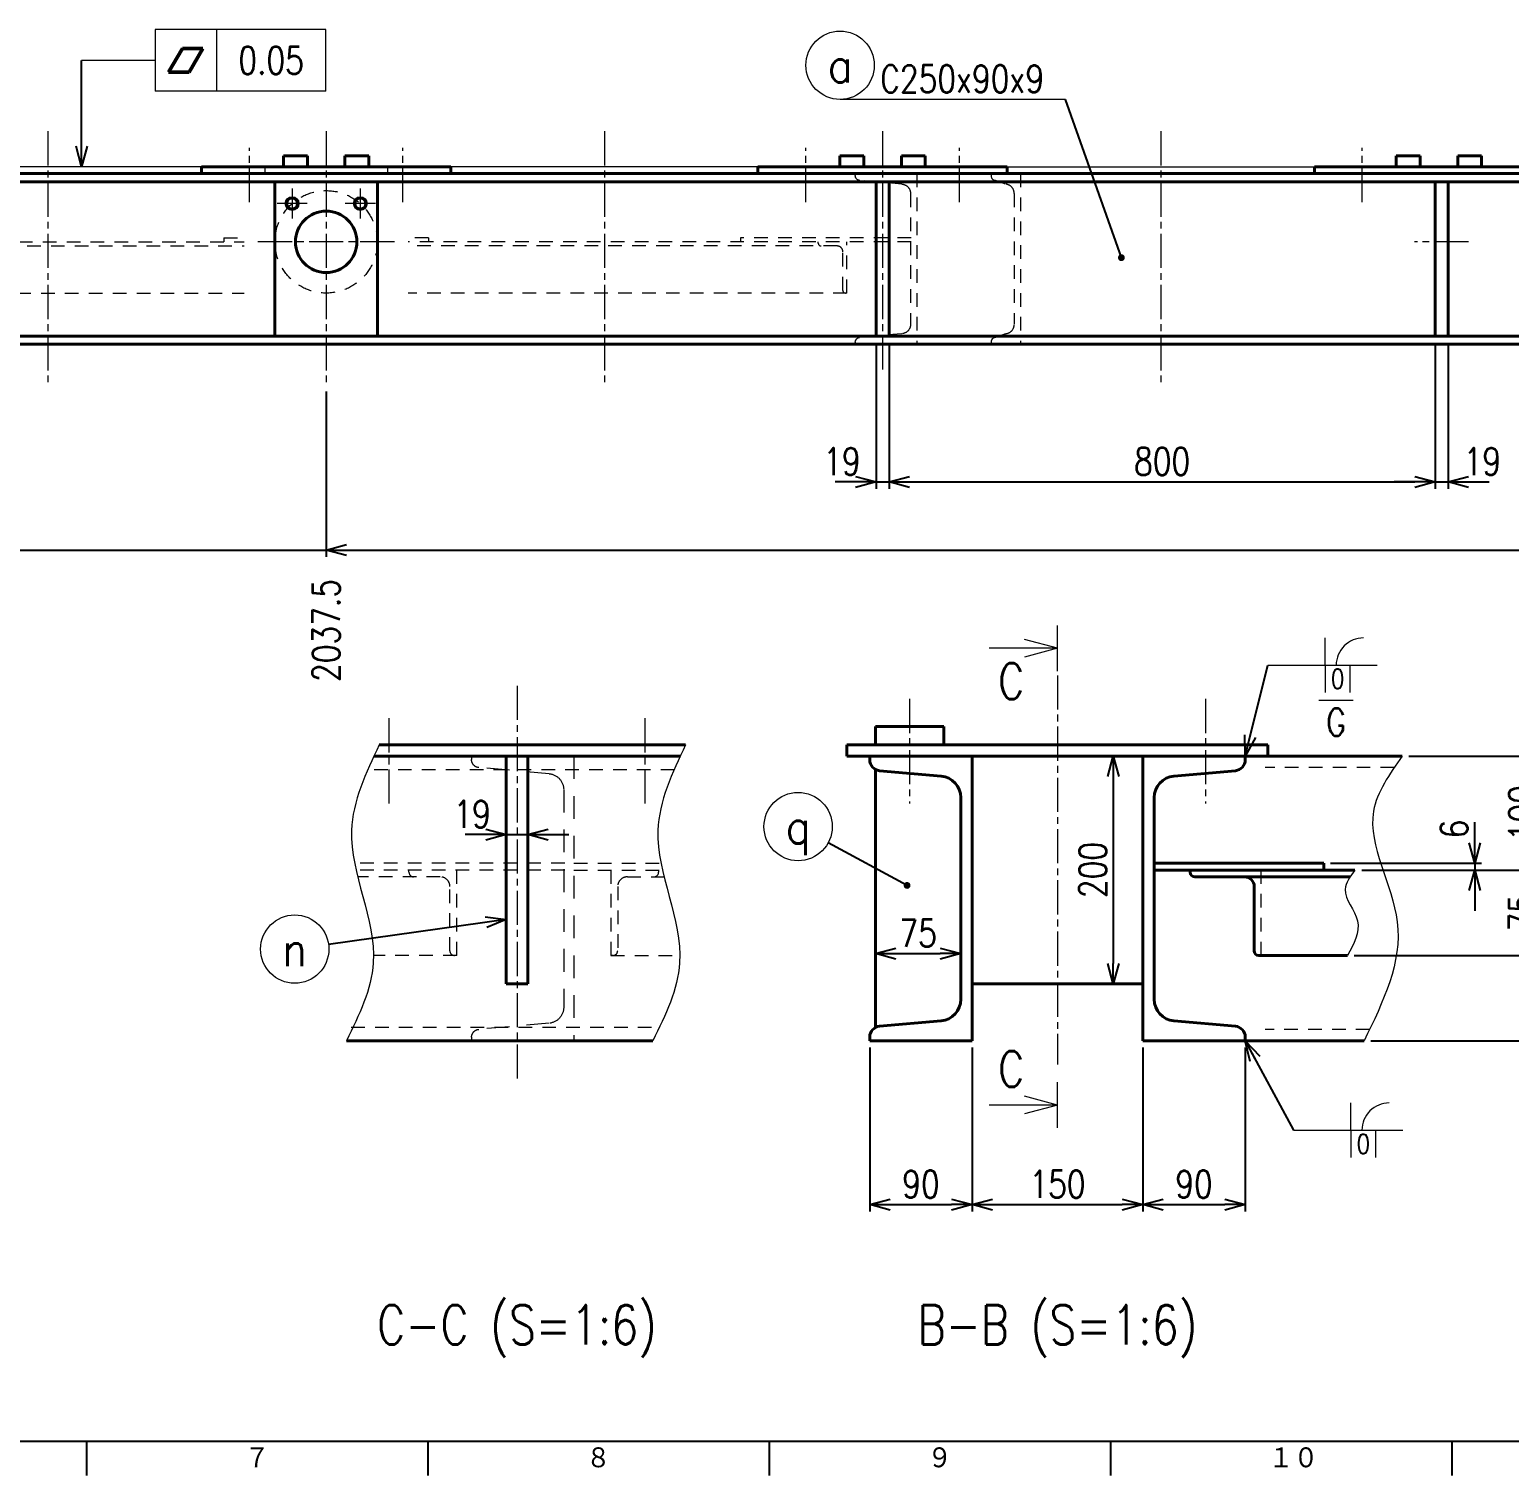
# Model space of a CAD drawing. Header units: millimetres. Extents: x 0 to 8410, y 0 to 5940.
# Drawn here: x 3016 to 5184, y 100 to 2217 of the extents above; entities that cross this region are included whole.
import ezdxf
from ezdxf.enums import TextEntityAlignment as Align

# ---------------------------------------------------------------- set-up
doc = ezdxf.new("R2010")
doc.units = ezdxf.units.MM
doc.header["$LTSCALE"] = 10
doc.linetypes.add('GEN7A', pattern=[7.5, 5, -0.75, 1, -0.75])
doc.linetypes.add('HIDDEN2', pattern=[3.5, 2, -1.5])
doc.layers.get('0').update_dxf_attribs({"lineweight": 20})
doc.layers.get('DEFPOINTS').update_dxf_attribs({"color": 253})
for name, color, linetype, lineweight in [('2', 5, 'Continuous', 40), ('3A', 6, 'HIDDEN2', 20), ('4', 3, 'Continuous', 13), ('5', 3, 'Continuous', 13), ('6', 7, 'Continuous', 50), ('7A', 4, 'GEN7A', 13), ('8', 1, 'Continuous', 13)]:
    doc.layers.add(name, color=color, linetype=linetype, lineweight=lineweight)
doc.layers.add('RAHM2', color=1, linetype='Continuous')
doc.styles.add('DIMENSION', font='romans.shx', dxfattribs={"width": 0.8, "bigfont": 'extfont2.shx'})
doc.styles.get("Standard").update_dxf_attribs({"font": 'romans.shx', "width": 0.8, "bigfont": 'extfont2.shx'})
doc.dimstyles.new('GEN-ISO$0', dxfattribs={"dimscale": 10, "dimtxt": 4, "dimasz": 3, "dimexe": 1, "dimexo": 1, "dimgap": 1, "dimtad": 3, "dimrnd": 0.01, "dimdsep": 46, "dimtxsty": 'Standard', "dimblk": 'OPEN30', "dimcen": 0, "dimclrt": 7, "dimazin": 2, "dimtp": 0.1, "dimtm": 0.1, "dimtfac": 0.6, "dimtmove": 2, "dimatfit": 3, "dimldrblk": 'OPEN30', "dimfxl": 1, "dimarcsym": 0})
doc.dimstyles.new('GEN-ISO$7', dxfattribs={"dimscale": 10, "dimtxt": 4, "dimasz": 3, "dimexe": 1, "dimexo": 1, "dimgap": 1, "dimtad": 3, "dimrnd": 0.01, "dimdsep": 46, "dimtxsty": 'Standard', "dimblk": 'OPEN30', "dimcen": 0, "dimclrt": 7, "dimazin": 2, "dimtp": 0.1, "dimtm": 0.1, "dimtfac": 0.6, "dimtmove": 2, "dimatfit": 3, "dimldrblk": 'OPEN30', "dimfxl": 1, "dimarcsym": 0})

# ---------------------------------------------------------------- blocks, each defined once
blk = doc.blocks.new('1A1ブヒン')
at = {"layer": 'RAHM2', "color": 5, "linetype": 'Continuous'}
for p, q in [((25, 15), (826, 15)), ((310, 10), (310, 15)), ((360, 10), (360, 15)), ((410, 10), (410, 15)), ((460, 10), (460, 15)), ((510, 10), (510, 15))]:
    blk.add_line(p, q, dxfattribs=at)
for s, height, p in [('７', 3.31, (333.1, 10.87)), ('８', 3.31, (383.1, 10.87)), ('９', 3.31, (433.1, 10.87)), ('１０', 3.311, (483.1, 10.87))]:
    blk.add_text(s, height=height, dxfattribs=at).set_placement(p)
at = {"layer": 'RAHM2', "color": 5, "linetype": 'Continuous', "width": 0.7}
for tag, p in [('HEADER3', (35, 566.01)), ('HEADER4', (54.75, 566)), ('HEADER15', (74.49, 566)), ('HEADER16', (94.43, 566))]:
    blk.add_attdef(tag, text='', height=6, dxfattribs=at).set_placement(p, align=Align.MIDDLE)
at = {"layer": 'RAHM2', "color": 7, "linetype": 'Continuous'}
blk.add_attdef('HEADER5', text='', height=2.5, dxfattribs=at).set_placement((63.69, 559.1), align=Align.BOTTOM_RIGHT)
for tag, height, width, p in [('HEADER25', 3.2, 0.63, (772.91, 86.65)), ('HEADER23', 3.33, 0.8, (797.4, 86.46)), ('HEADER24', 3.5, 0.8, (818.57, 86.49)), ('HEADER22', 3.2, 0.63, (772.91, 79.65)), ('HEADER20', 3.33, 0.8, (797.4, 79.46)), ('HEADER21', 3.5, 0.8, (818.57, 79.49)), ('HEADER19', 3.2, 0.63, (772.91, 72.65)), ('HEADER17', 3.33, 0.8, (797.4, 72.46)), ('HEADER18', 3.5, 0.8, (818.57, 72.49)), ('HEADER11', 3.2, 0.63, (772.91, 65.65)), ('HEADER10', 3.5, 0.8, (818.57, 65.49)), ('HEADER9', 3.33, 0.8, (797.4, 65.46)), ('HEADER7', 3.31, 0.8, (590.63, 48.21)), ('HEADER1', 5, 0.9, (775.12, 45.15)), ('GEN-TITLE-SCA', 4, 0.85, (677.79, 40.85)), ('HEADER2', 6, 0.9, (774.89, 36.68)), ('HEADER14', 3.31, 0.8, (590.63, 36.29))]:
    blk.add_attdef(tag, text='', height=height, dxfattribs=dict(at, width=width)).set_placement(p, align=Align.MIDDLE)
for tag, p in [('HEADER27', (648.45, 41.09)), ('HEADER26', (663.07, 41.09))]:
    blk.add_attdef(tag, text='', height=4, dxfattribs=at).set_placement(p, align=Align.MIDDLE)
at = {"layer": 'RAHM2', "color": 7, "linetype": 'Continuous', "width": 0.7}
blk.add_attdef('GEN-TITLE-DAT', text='', height=3.5, dxfattribs=at).set_placement((700.02, 39.1), align=Align.CENTER)
at = {"layer": 'RAHM2', "color": 5, "linetype": 'Continuous'}
blk.add_attdef('HEADER6', text='', height=5.8, dxfattribs=at).set_placement((623.09, 17.9), align=Align.BOTTOM_RIGHT)
at = {"layer": 'RAHM2', "color": 5, "linetype": 'Continuous', "style": 'DIMENSION', "width": 1.2}
for tag, p in [('HEADER13', (629.56, 16.75)), ('HEADER12', (663.26, 16.72)), ('GEN-TITLE-DWG', (732.79, 16.74))]:
    blk.add_attdef(tag, text='', height=7.02, dxfattribs=at).set_placement(p, align=Align.BOTTOM_LEFT)
at = {"layer": 'RAHM2', "color": 5, "linetype": 'Continuous', "style": 'DIMENSION'}
blk.add_attdef('HEADER8', text='', height=7.02, dxfattribs=at).set_placement((824.55, 16.71), align=Align.BOTTOM_RIGHT)
blk = doc.blocks.new('GENBALLOON1')
blk.add_circle((0, 0), 5)
at = {"flags": 1}
blk.add_attdef('GEN_PARENT', text='', height=2.5, dxfattribs=at).set_placement((0, 0), align=Align.MIDDLE)
blk.add_attdef('REF_NO', text='', height=3.5).set_placement((0, 0), align=Align.MIDDLE)
at = {"color": 7, "flags": 1}
for tag, p in [('5GENINF', (6.43, 0.96)), ('6GENINF', (6.43, 0.63)), ('7GENINF', (6.43, 0.3)), ('8GENINF', (6.43, -0.04)), ('9GENINF', (6.43, -0.37)), ('3GENINF', (6.43, -2.34)), ('10GENINF', (6.43, -0.7)), ('11GENINF', (6.43, -1)), ('12GENINF', (6.43, -1.34)), ('13GENINF', (6.43, -1.67)), ('14GENINF', (6.43, -2)), ('4GENINF', (6.43, -2.67)), ('15GENINF', (6.43, -3)), ('16GENINF', (6.43, -3.34)), ('17GENINF', (6.43, -3.7)), ('18GENINF', (6.43, -4.04)), ('19GENINF', (6.43, -4.37)), ('20GENINF', (6.43, -4.7)), ('21GENINF', (6.43, -5.04)), ('22GENINF', (6.43, -5.37))]:
    blk.add_attdef(tag, p, '', height=0.2, dxfattribs=at)
blk = doc.blocks.new('_Open30')
at = {"color": 0, "linetype": 'ByBlock', "lineweight": -2}
for p, q in [((-1, 0.268), (0, 0)), ((0, 0), (-1, -0.268)), ((0, 0), (-1, 0))]:
    blk.add_line(p, q, dxfattribs=at)
blk = doc.blocks.new('_DotBlank')
at = {"color": 0, "linetype": 'ByBlock', "lineweight": -2}
blk.add_line((-0.5, 0), (-1, 0), dxfattribs=at)
blk.add_circle((0, 0), 0.5, dxfattribs=at)
blk = doc.blocks.new('*D178')
at = {"layer": '5', "color": 0, "lineweight": -2, "transparency": 16777216}
for p, q in [((3450.5, 1686.9), (3450.5, 1444.6)), ((5488, 1686.9), (5488, 1444.6)), ((3480.5, 1454.6), (5458, 1454.6))]:
    blk.add_line(p, q, dxfattribs=at)
at = {"layer": 'DEFPOINTS', "color": 0, "transparency": 16777216}
for p in [(3450.5, 1696.9), (5488, 1696.9), (5488, 1454.6)]:
    blk.add_point(p, dxfattribs=at)
at = {"layer": '5', "color": 0, "lineweight": -2, "transparency": 16777216, "xscale": 30, "yscale": 30, "zscale": 30, "rotation": 180}
blk.add_blockref('_Open30', (3450.5, 1454.6), dxfattribs=at)
at = {"layer": '5', "color": 0, "lineweight": -2, "transparency": 16777216, "xscale": 30, "yscale": 30, "zscale": 30}
blk.add_blockref('_DotBlank', (5488, 1454.6), dxfattribs=at)
blk = doc.blocks.new('*D179')
at = {"layer": '5', "color": 0, "lineweight": -2, "transparency": 16777216}
for p, q in [((1413, 1686.9), (1413, 1444.6)), ((5488, 1686.9), (5488, 1444.6)), ((1443, 1454.6), (5458, 1454.6))]:
    blk.add_line(p, q, dxfattribs=at)
at = {"layer": 'DEFPOINTS', "color": 0, "transparency": 16777216}
for p in [(1413, 1696.9), (5488, 1696.9), (5488, 1454.6)]:
    blk.add_point(p, dxfattribs=at)
at = {"layer": '5', "color": 0, "lineweight": -2, "transparency": 16777216, "xscale": 30, "yscale": 30, "zscale": 30, "rotation": 180}
blk.add_blockref('_Open30', (1413, 1454.6), dxfattribs=at)
at = {"layer": '5', "color": 0, "lineweight": -2, "transparency": 16777216, "xscale": 30, "yscale": 30, "zscale": 30}
blk.add_blockref('_DotBlank', (5488, 1454.6), dxfattribs=at)
blk = doc.blocks.new('*D185')
at = {"layer": '5', "color": 0, "lineweight": -2, "transparency": 16777216}
for p, q in [((4275, 1758), (4275, 1544.6)), ((5075, 1758), (5075, 1544.6)), ((4305, 1554.6), (5045, 1554.6))]:
    blk.add_line(p, q, dxfattribs=at)
at = {"layer": 'DEFPOINTS', "color": 0, "transparency": 16777216}
for p in [(4275, 1768), (5075, 1768), (5075, 1554.6)]:
    blk.add_point(p, dxfattribs=at)
at = {"layer": '5', "color": 0, "lineweight": -2, "transparency": 16777216, "xscale": 30, "yscale": 30, "zscale": 30, "rotation": 180}
blk.add_blockref('_Open30', (4275, 1554.6), dxfattribs=at)
at = {"layer": '5', "color": 0, "lineweight": -2, "transparency": 16777216, "xscale": 30, "yscale": 30, "zscale": 30}
blk.add_blockref('_Open30', (5075, 1554.6), dxfattribs=at)
at = {"layer": '5', "color": 7, "transparency": 16777216, "insert": (4675, 1584.6), "char_height": 40, "attachment_point": 5}
blk.add_mtext('800', dxfattribs=at)
blk = doc.blocks.new('*D186')
at = {"layer": '5', "color": 0, "lineweight": -2, "transparency": 16777216}
for p, q in [((5075, 1758), (5075, 1544.6)), ((5094, 1758), (5094, 1544.6)), ((5045, 1554.6), (5015, 1554.6)), ((5075, 1554.6), (5094, 1554.6)), ((5124, 1554.6), (5154, 1554.6))]:
    blk.add_line(p, q, dxfattribs=at)
at = {"layer": 'DEFPOINTS', "color": 0, "transparency": 16777216}
for p in [(5075, 1768), (5094, 1768), (5094, 1554.6)]:
    blk.add_point(p, dxfattribs=at)
at = {"layer": '5', "color": 0, "lineweight": -2, "transparency": 16777216, "xscale": 30, "yscale": 30, "zscale": 30}
blk.add_blockref('_Open30', (5075, 1554.6), dxfattribs=at)
at = {"layer": '5', "color": 0, "lineweight": -2, "transparency": 16777216, "xscale": 30, "yscale": 30, "zscale": 30, "rotation": 180}
blk.add_blockref('_Open30', (5094, 1554.6), dxfattribs=at)
at = {"layer": '5', "color": 7, "transparency": 16777216, "insert": (5144, 1584.6), "char_height": 40, "attachment_point": 5}
blk.add_mtext('19', dxfattribs=at)
blk = doc.blocks.new('*D187')
at = {"layer": '5', "color": 0, "lineweight": -2, "transparency": 16777216}
for p, q in [((4256, 1758), (4256, 1544.6)), ((4275, 1758), (4275, 1544.6)), ((4226, 1554.6), (4196, 1554.6)), ((4256, 1554.6), (4275, 1554.6)), ((4305, 1554.6), (4335, 1554.6))]:
    blk.add_line(p, q, dxfattribs=at)
at = {"layer": 'DEFPOINTS', "color": 0, "transparency": 16777216}
for p in [(4256, 1768), (4275, 1768), (4275, 1554.6)]:
    blk.add_point(p, dxfattribs=at)
at = {"layer": '5', "color": 0, "lineweight": -2, "transparency": 16777216, "xscale": 30, "yscale": 30, "zscale": 30}
blk.add_blockref('_Open30', (4256, 1554.6), dxfattribs=at)
at = {"layer": '5', "color": 0, "lineweight": -2, "transparency": 16777216, "xscale": 30, "yscale": 30, "zscale": 30, "rotation": 180}
blk.add_blockref('_Open30', (4275, 1554.6), dxfattribs=at)
at = {"layer": '5', "color": 7, "transparency": 16777216, "insert": (4206, 1584.6), "char_height": 40, "attachment_point": 5}
blk.add_mtext('19', dxfattribs=at)
blk = doc.blocks.new('*D63')
at = {"layer": '5', "color": 0, "lineweight": -2, "transparency": 16777216}
for p, q in [((4396.7, 726.3), (4396.7, 486.4)), ((4646.7, 726.3), (4646.7, 486.4)), ((4426.7, 496.4), (4616.7, 496.4))]:
    blk.add_line(p, q, dxfattribs=at)
at = {"layer": 'DEFPOINTS', "color": 0, "transparency": 16777216}
for p in [(4396.7, 736.3), (4646.7, 736.3), (4646.7, 496.4)]:
    blk.add_point(p, dxfattribs=at)
at = {"layer": '5', "color": 0, "lineweight": -2, "transparency": 16777216, "xscale": 30, "yscale": 30, "zscale": 30, "rotation": 180}
blk.add_blockref('_Open30', (4396.7, 496.4), dxfattribs=at)
at = {"layer": '5', "color": 0, "lineweight": -2, "transparency": 16777216, "xscale": 30, "yscale": 30, "zscale": 30}
blk.add_blockref('_Open30', (4646.7, 496.4), dxfattribs=at)
at = {"layer": '5', "color": 7, "transparency": 16777216, "insert": (4521.7, 526.4), "char_height": 40, "attachment_point": 5}
blk.add_mtext('150', dxfattribs=at)
blk = doc.blocks.new('*D64')
at = {"layer": '5', "color": 0, "lineweight": -2, "transparency": 16777216}
for p, q in [((4646.7, 726.3), (4646.7, 486.4)), ((4796.7, 726.3), (4796.7, 486.4)), ((4676.7, 496.4), (4766.7, 496.4))]:
    blk.add_line(p, q, dxfattribs=at)
at = {"layer": 'DEFPOINTS', "color": 0, "transparency": 16777216}
for p in [(4646.7, 736.3), (4796.7, 736.3), (4796.7, 496.4)]:
    blk.add_point(p, dxfattribs=at)
at = {"layer": '5', "color": 0, "lineweight": -2, "transparency": 16777216, "xscale": 30, "yscale": 30, "zscale": 30, "rotation": 180}
blk.add_blockref('_Open30', (4646.7, 496.4), dxfattribs=at)
at = {"layer": '5', "color": 0, "lineweight": -2, "transparency": 16777216, "xscale": 30, "yscale": 30, "zscale": 30}
blk.add_blockref('_Open30', (4796.7, 496.4), dxfattribs=at)
at = {"layer": '5', "color": 7, "transparency": 16777216, "insert": (4721.7, 526.4), "char_height": 40, "attachment_point": 5}
blk.add_mtext('90', dxfattribs=at)
blk = doc.blocks.new('*D65')
at = {"layer": '5', "color": 0, "lineweight": -2, "transparency": 16777216}
for p, q in [((4246.7, 726.3), (4246.7, 486.4)), ((4396.7, 726.3), (4396.7, 486.4)), ((4276.7, 496.4), (4366.7, 496.4))]:
    blk.add_line(p, q, dxfattribs=at)
at = {"layer": 'DEFPOINTS', "color": 0, "transparency": 16777216}
for p in [(4246.7, 736.3), (4396.7, 736.3), (4396.7, 496.4)]:
    blk.add_point(p, dxfattribs=at)
at = {"layer": '5', "color": 0, "lineweight": -2, "transparency": 16777216, "xscale": 30, "yscale": 30, "zscale": 30, "rotation": 180}
blk.add_blockref('_Open30', (4246.7, 496.4), dxfattribs=at)
at = {"layer": '5', "color": 0, "lineweight": -2, "transparency": 16777216, "xscale": 30, "yscale": 30, "zscale": 30}
blk.add_blockref('_Open30', (4396.7, 496.4), dxfattribs=at)
at = {"layer": '5', "color": 7, "transparency": 16777216, "insert": (4321.7, 526.4), "char_height": 40, "attachment_point": 5}
blk.add_mtext('90', dxfattribs=at)
blk = doc.blocks.new('*D66')
at = {"layer": '5', "color": 0, "lineweight": -2, "transparency": 16777216}
blk.add_line((4285.1, 863.9), (4350.1, 863.9), dxfattribs=at)
at = {"layer": 'DEFPOINTS', "color": 0, "transparency": 16777216}
for p in [(4380.1, 863.9), (4380.1, 797), (4255.1, 755.7)]:
    blk.add_point(p, dxfattribs=at)
at = {"layer": '5', "color": 0, "lineweight": -2, "transparency": 16777216, "xscale": 30, "yscale": 30, "zscale": 30, "rotation": 180}
blk.add_blockref('_Open30', (4255.1, 863.9), dxfattribs=at)
at = {"layer": '5', "color": 0, "lineweight": -2, "transparency": 16777216, "xscale": 30, "yscale": 30, "zscale": 30}
blk.add_blockref('_Open30', (4380.1, 863.9), dxfattribs=at)
at = {"layer": '5', "color": 7, "transparency": 16777216, "insert": (4317.6, 893.9), "char_height": 40, "attachment_point": 5}
blk.add_mtext('75', dxfattribs=at)
blk = doc.blocks.new('*D148')
at = {"layer": '5', "color": 0, "lineweight": -2, "transparency": 16777216}
for p, q in [((3684.3, 1038.2), (3654.3, 1038.2)), ((3714.3, 1038.2), (3745.9, 1038.2)), ((3775.9, 1038.2), (3805.9, 1038.2))]:
    blk.add_line(p, q, dxfattribs=at)
at = {"layer": 'DEFPOINTS', "color": 0, "transparency": 16777216}
for p in [(3714.3, 1117.9), (3745.9, 1115.1), (3745.9, 1038.2)]:
    blk.add_point(p, dxfattribs=at)
at = {"layer": '5', "color": 0, "lineweight": -2, "transparency": 16777216, "xscale": 30, "yscale": 30, "zscale": 30}
blk.add_blockref('_Open30', (3714.3, 1038.2), dxfattribs=at)
at = {"layer": '5', "color": 0, "lineweight": -2, "transparency": 16777216, "xscale": 30, "yscale": 30, "zscale": 30, "rotation": 180}
blk.add_blockref('_Open30', (3745.9, 1038.2), dxfattribs=at)
at = {"layer": '5', "color": 7, "transparency": 16777216, "insert": (3664.3, 1068.2), "char_height": 40, "attachment_point": 5}
blk.add_mtext('19', dxfattribs=at)
blk = doc.blocks.new('SEC')
at = {"layer": '8'}
for p, q in [((0, 0), (0, 10)), ((0, 0), (-1.29, 4.83)), ((0, 0), (1.29, 4.83)), ((-3.33, 0), (3.33, 0))]:
    blk.add_line(p, q, dxfattribs=at)
blk = doc.blocks.new('C250x90x9x13')
for p, q in [((0, 250), (90, 250)), ((0, 250), (0, 0)), ((90, 250), (90, 246.95758)), ((21.7798, 234.57477), (83.61011, 239.98425)), ((9, 220.62805), (9, 29.37189)), ((21.7798, 15.42517), (83.61005, 10.01575)), ((0, 0), (90, 0)), ((90, 3.04236), (90, 0))]:
    blk.add_line(p, q)
for centre, radius, start, end in [((23, 220.62805), 14, 95.000063, 180.00002), ((83, 246.95758), 7, 274.99994, 0), ((23, 29.37189), 14, 180.00002, 264.99997), ((83, 3.04236), 7, 0, 85.000065)]:
    blk.add_arc(centre, radius, start, end)
blk = doc.blocks.new('*D149')
at = {"layer": '5', "color": 0, "lineweight": -2, "transparency": 16777216}
for p, q in [((5036.6, 1153), (5242.9, 1153)), ((5232.9, 1123), (5232.9, 1016.3)), ((4967.3, 986.3), (5242.9, 986.3))]:
    blk.add_line(p, q, dxfattribs=at)
at = {"layer": 'DEFPOINTS', "color": 0, "transparency": 16777216}
for p in [(5026.6, 1153), (4957.3, 986.3), (5232.9, 986.3)]:
    blk.add_point(p, dxfattribs=at)
at = {"layer": '5', "color": 0, "lineweight": -2, "transparency": 16777216, "xscale": 30, "yscale": 30, "zscale": 30}
for p, rotation in [((5232.9, 1153), 90), ((5232.9, 986.3), 270)]:
    blk.add_blockref('_Open30', p, dxfattribs=dict(at, rotation=rotation))
at = {"layer": '5', "color": 7, "transparency": 16777216, "insert": (5202.9, 1069.6), "char_height": 40, "attachment_point": 5, "rotation": 90}
blk.add_mtext('100', dxfattribs=at)
blk = doc.blocks.new('*D150')
at = {"layer": '5', "color": 0, "lineweight": -2, "transparency": 16777216}
for p, q in [((4967.3, 986.3), (5242.9, 986.3)), ((5232.9, 956.3), (5232.9, 891.3)), ((4956.5, 861.3), (5242.9, 861.3))]:
    blk.add_line(p, q, dxfattribs=at)
at = {"layer": 'DEFPOINTS', "color": 0, "transparency": 16777216}
for p in [(4957.3, 986.3), (4946.5, 861.3), (5232.9, 861.3)]:
    blk.add_point(p, dxfattribs=at)
at = {"layer": '5', "color": 0, "lineweight": -2, "transparency": 16777216, "xscale": 30, "yscale": 30, "zscale": 30}
for p, rotation in [((5232.9, 986.3), 90), ((5232.9, 861.3), 270)]:
    blk.add_blockref('_Open30', p, dxfattribs=dict(at, rotation=rotation))
at = {"layer": '5', "color": 7, "transparency": 16777216, "insert": (5202.9, 923.8), "char_height": 40, "attachment_point": 5, "rotation": 90}
blk.add_mtext('75', dxfattribs=at)
blk = doc.blocks.new('*D151')
at = {"layer": '5', "color": 0, "lineweight": -2, "transparency": 16777216}
for p, q in [((5132.9, 1026.3), (5132.9, 1056.3)), ((4921.7, 996.3), (5142.9, 996.3)), ((4967.3, 986.3), (5142.9, 986.3)), ((5132.9, 996.3), (5132.9, 986.3)), ((5132.9, 956.3), (5132.9, 926.3))]:
    blk.add_line(p, q, dxfattribs=at)
at = {"layer": 'DEFPOINTS', "color": 0, "transparency": 16777216}
for p in [(4911.7, 996.3), (4957.3, 986.3), (5132.9, 986.3)]:
    blk.add_point(p, dxfattribs=at)
at = {"layer": '5', "color": 0, "lineweight": -2, "transparency": 16777216, "xscale": 30, "yscale": 30, "zscale": 30}
for p, rotation in [((5132.9, 996.3), 270), ((5132.9, 986.3), 90)]:
    blk.add_blockref('_Open30', p, dxfattribs=dict(at, rotation=rotation))
at = {"layer": '5', "color": 7, "transparency": 16777216, "insert": (5102.9, 1046.3), "char_height": 40, "attachment_point": 5, "rotation": 90}
blk.add_mtext('6', dxfattribs=at)
blk = doc.blocks.new('*D152')
at = {"layer": '5', "color": 0, "lineweight": -2, "transparency": 16777216}
for p, q in [((5036.6, 1153), (5342.9, 1153)), ((5332.9, 1123), (5332.9, 766.3)), ((4980.8, 736.3), (5342.9, 736.3))]:
    blk.add_line(p, q, dxfattribs=at)
at = {"layer": 'DEFPOINTS', "color": 0, "transparency": 16777216}
for p in [(5026.6, 1153), (4970.8, 736.3), (5332.9, 736.3)]:
    blk.add_point(p, dxfattribs=at)
at = {"layer": '5', "color": 0, "lineweight": -2, "transparency": 16777216, "xscale": 30, "yscale": 30, "zscale": 30}
for p, rotation in [((5332.9, 1153), 90), ((5332.9, 736.3), 270)]:
    blk.add_blockref('_Open30', p, dxfattribs=dict(at, rotation=rotation))
at = {"layer": '5', "color": 7, "transparency": 16777216, "insert": (5302.9, 944.6), "char_height": 40, "attachment_point": 5, "rotation": 90}
blk.add_mtext('250', dxfattribs=at)
blk = doc.blocks.new('*D153')
at = {"layer": '5', "color": 0, "lineweight": -2, "transparency": 16777216}
blk.add_line((4603.3, 1123), (4603.3, 849.6), dxfattribs=at)
at = {"layer": 'DEFPOINTS', "color": 0, "transparency": 16777216}
for p in [(4646.7, 1153), (4603.3, 819.6), (4646.7, 819.6)]:
    blk.add_point(p, dxfattribs=at)
at = {"layer": '5', "color": 0, "lineweight": -2, "transparency": 16777216, "xscale": 30, "yscale": 30, "zscale": 30}
for p, rotation in [((4603.3, 1153), 90), ((4603.3, 819.6), 270)]:
    blk.add_blockref('_Open30', p, dxfattribs=dict(at, rotation=rotation))
at = {"layer": '5', "color": 7, "transparency": 16777216, "insert": (4573.3, 986.3), "char_height": 40, "attachment_point": 5, "rotation": 90}
blk.add_mtext('200', dxfattribs=at)

msp = doc.modelspace()

# ---------------------------------------------------------------- linework, layer by layer
at = {"layer": '2'}
for p, q in [((3268.0324, 2005.9761), (3268.0324, 2015.9761)), ((3268.0324, 2015.9761), (3633.0324, 2015.9761)), ((3388.0324, 2015.9761), (3388.0324, 2031.9761)), ((3388.0324, 2031.9761), (3423.0324, 2031.9761)), ((3388.0324, 2015.9761), (3388.0324, 2031.9761)), ((3388.0324, 2031.9761), (3423.0324, 2031.9761)), ((3423.0324, 2031.9761), (3423.0324, 2015.9761)), ((3423.0324, 2031.9761), (3423.0324, 2015.9761)), ((3513.0324, 2031.9761), (3478.0324, 2031.9761)), ((3478.0324, 2031.9761), (3478.0324, 2015.9761)), ((3513.0324, 2015.9761), (3513.0324, 2031.9761)), ((3633.0324, 2015.9761), (3633.0324, 2005.9761)), ((4083.0324, 2005.9761), (4083.0324, 2015.9761)), ((4083.0324, 2015.9761), (4448.0324, 2015.9761)), ((4203.0324, 2015.9761), (4203.0324, 2031.9761)), ((4203.0324, 2031.9761), (4238.0324, 2031.9761)), ((4203.0324, 2015.9761), (4203.0324, 2031.9761)), ((4203.0324, 2031.9761), (4238.0324, 2031.9761)), ((4238.0324, 2031.9761), (4238.0324, 2015.9761)), ((4238.0324, 2031.9761), (4238.0324, 2015.9761)), ((4328.0324, 2031.9761), (4293.0324, 2031.9761)), ((4293.0324, 2031.9761), (4293.0324, 2015.9761)), ((4328.0324, 2015.9761), (4328.0324, 2031.9761)), ((4448.0324, 2015.9761), (4448.0324, 2005.9761)), ((4898.0324, 2005.9761), (4898.0324, 2015.9761)), ((4898.0324, 2015.9761), (5263.0324, 2015.9761)), ((5018.0324, 2015.9761), (5018.0324, 2031.9761)), ((5018.0324, 2031.9761), (5053.0324, 2031.9761)), ((5018.0324, 2015.9761), (5018.0324, 2031.9761)), ((5018.0324, 2031.9761), (5053.0324, 2031.9761)), ((5053.0324, 2031.9761), (5053.0324, 2015.9761)), ((5053.0324, 2031.9761), (5053.0324, 2015.9761)), ((5143.0324, 2031.9761), (5108.0324, 2031.9761)), ((5108.0324, 2031.9761), (5108.0324, 2015.9761)), ((5143.0324, 2015.9761), (5143.0324, 2031.9761)), ((5978.0324, 2005.9761), (963.0324, 2005.9761)), ((5893.7166, 1993.9761), (1051.5199, 1993.9761)), ((3375.5324, 1993.9761), (3375.5324, 1767.9761)), ((3525.5324, 1993.9761), (3525.5324, 1767.9761)), ((4256.0324, 1993.9761), (4256.0324, 1767.9761)), ((4280.0324, 1993.9761), (4261.0324, 1993.9761)), ((4275.0324, 1993.9761), (4275.0324, 1767.9761)), ((5075.0324, 1993.9761), (5075.0324, 1767.9761)), ((5094.0324, 1767.9761), (5094.0324, 1993.9761)), ((963.0324, 1755.9761), (5978.0324, 1755.9761)), ((1054.1272, 1767.9761), (5780.631, 1767.9761)), ((4355.0616, 1196.3075), (4255.0616, 1196.3075)), ((4255.0616, 1196.3075), (4255.0616, 1169.6408)), ((4355.0616, 1169.6408), (4355.0616, 1196.3075)), ((3969.4444, 1152.9741), (3520.6532, 1152.9741)), ((3528.1786, 1169.6408), (3976.9699, 1169.6408)), ((3714.2728, 1152.9741), (3714.2728, 819.6408)), ((3745.9395, 1152.9741), (3745.9395, 819.6408)), ((4830.0616, 1169.6408), (4213.395, 1169.6408)), ((4213.395, 1169.6408), (4213.395, 1152.9741)), ((4213.395, 1152.9741), (4830.0616, 1152.9741)), ((4246.7283, 1152.9741), (4396.7283, 1152.9741)), ((4246.7283, 1152.9741), (4246.7283, 1147.4852)), ((5026.5802, 1152.9741), (4246.7283, 1152.9741)), ((4396.7283, 1152.9741), (4396.7283, 736.3075)), ((4646.7283, 1152.9741), (4646.7283, 736.3075)), ((4796.7283, 1152.9741), (4646.7283, 1152.9741)), ((4796.7283, 1152.9741), (4796.7283, 1147.4852)), ((4830.0616, 1152.9741), (4830.0616, 1169.6408)), ((4255.0616, 1133.5409), (4255.0616, 755.7407)), ((4261.1838, 1131.7075), (4351.1505, 1123.8408)), ((4782.2727, 1131.7075), (4692.3061, 1123.8408)), ((4380.0616, 1092.2964), (4380.0616, 796.9852)), ((4663.395, 1092.2964), (4663.395, 796.9852)), ((4911.7283, 996.3075), (4663.395, 996.3075)), ((4957.3013, 986.3075), (4663.395, 986.3075)), ((4716.2598, 982.9741), (4716.2598, 986.3075)), ((4950.3254, 976.3075), (4722.9264, 976.3075)), ((4911.7283, 986.3075), (4911.7283, 996.3075)), ((4809.8732, 867.9741), (4809.8732, 962.1408)), ((4819.8732, 861.3075), (4816.5399, 861.3075)), ((4819.8732, 861.3075), (4946.4764, 861.3075)), ((3745.9395, 819.6408), (3714.2728, 819.6408)), ((4646.7283, 819.6408), (4396.7283, 819.6408)), ((4351.1505, 765.4408), (4261.1838, 757.5741)), ((4692.3061, 765.4408), (4782.2727, 757.5741)), ((4246.7283, 741.7964), (4246.7283, 736.3075)), ((4796.7283, 741.7964), (4796.7283, 736.3075)), ((3480.4409, 736.3075), (3929.2321, 736.3075)), ((4246.7283, 736.3075), (4396.7283, 736.3075)), ((4246.7283, 736.3075), (4396.7283, 736.3075)), ((4796.7283, 736.3075), (4646.7283, 736.3075)), ((4646.7283, 736.3075), (4970.7749, 736.3075))]:
    msp.add_line(p, q, dxfattribs=at)
for centre, radius in [((3400.5324, 1961.9761), 8), ((3450.5324, 1905.9761), 45), ((3500.5324, 1961.9761), 8)]:
    msp.add_circle(centre, radius, dxfattribs=at)
for centre, radius, start, end in [((4262.5616, 1147.4852), 15.8333, 180, 265), ((4780.895, 1147.4852), 15.8333, 275, 0), ((4348.395, 1092.2964), 31.6667, 0, 85), ((4695.0616, 1092.2964), 31.6667, 95, 180), ((4722.9264, 982.9741), 6.6667, 180, 269.999982), ((4795.7066, 962.1408), 14.1667, 0.00002, 90.00005), ((4816.5399, 867.9741), 6.6667, 180, 269.999982), ((4348.395, 796.9852), 31.6667, 275, 0), ((4695.0616, 796.9852), 31.6667, 180, 265), ((4262.5616, 741.7964), 15.8333, 95, 180), ((4780.895, 741.7964), 15.8333, 0, 85)]:
    msp.add_arc(centre, radius, start, end, dxfattribs=at)
at = {"layer": '3A'}
for p, q in [((3360.5324, 2015.9761), (3360.5324, 2005.9761)), ((3540.5324, 2015.9761), (3540.5324, 2005.9761)), ((4424.3698, 2005.9761), (4424.3698, 2002.9334)), ((4445.6037, 1990.5503), (4430.7597, 1995.96)), ((4467.3834, 2005.9761), (4467.3834, 1755.9761)), ((4458.3834, 1976.6038), (4458.3834, 1785.3479)), ((3300.5324, 1911.9761), (3300.5324, 1905.9761)), ((3300.5324, 1911.9761), (3330.5324, 1911.9761)), ((3600.5324, 1911.9761), (3570.5324, 1911.9761)), ((3600.5324, 1911.9761), (3600.5324, 1905.9761)), ((4057.5324, 1911.9761), (4057.5324, 1905.9761)), ((4307.5324, 1911.9761), (4057.5324, 1911.9761)), ((2685.5324, 1905.9761), (3330.5324, 1905.9761)), ((2732.467, 1899.9761), (3330.5324, 1899.9761)), ((4307.5324, 1905.9761), (3570.5324, 1905.9761)), ((4198.8061, 1899.9761), (3570.5324, 1899.9761)), ((4171.3522, 1903.9761), (4171.3522, 1905.9761)), ((4207.3061, 1834.9761), (4207.3061, 1891.4761)), ((4213.3061, 1830.9761), (4213.3061, 1905.9761)), ((2717.967, 1830.9761), (3330.5324, 1830.9761)), ((4213.3061, 1830.9761), (3570.5324, 1830.9761)), ((4424.3698, 1759.0186), (4424.3698, 1755.9761)), ((4445.6036, 1771.4014), (4430.7597, 1765.9917)), ((3960.7468, 1132.9741), (3511.9556, 1132.9741)), ((5014.9692, 1136.3075), (4825.7643, 1136.3075)), ((3800.1062, 996.3075), (3492.243, 996.3075)), ((3800.1062, 986.3075), (3494.3493, 986.3075)), ((3617.5919, 976.3075), (3496.6968, 976.3075)), ((3571.8353, 982.9741), (3571.8353, 986.3075)), ((3641.7585, 861.3075), (3641.7585, 986.3075)), ((3813.4395, 996.3075), (3941.0342, 996.3075)), ((3813.4395, 986.3075), (3943.1405, 986.3075)), ((3867.4971, 986.3075), (3867.4971, 861.3075)), ((3891.6637, 976.3075), (3945.488, 976.3075)), ((3937.4203, 986.3075), (3937.4203, 982.9741)), ((4819.8732, 861.3075), (4819.8732, 986.3075)), ((3631.7585, 867.9741), (3631.7585, 962.1408)), ((3877.4971, 962.1408), (3877.4971, 867.9741)), ((3641.7585, 861.3075), (3519.7861, 861.3075)), ((3641.7585, 861.3075), (3638.4252, 861.3075)), ((3867.4971, 861.3075), (3968.5773, 861.3075)), ((3870.8304, 861.3075), (3867.4971, 861.3075)), ((3487.1636, 756.3075), (3935.9548, 756.3075)), ((4978.895, 752.9741), (4825.7643, 752.9741))]:
    msp.add_line(p, q, dxfattribs=at)
msp.add_circle((3450.5324, 1905.9761), 75, dxfattribs=at)
for centre, radius, start, end in [((4431.3698, 2002.9334), 7, 180, 265.00023), ((4444.3834, 1976.6038), 14, 359.99998, 84.999882), ((4175.3522, 1903.9761), 4, 180, 269.999982), ((4198.8061, 1891.4761), 8.5, 0.00002, 90.00005), ((4211.3061, 1834.9761), 4, 180, 269.999982), ((4444.3834, 1785.3479), 14, 275.00003, 359.99998), ((4431.3698, 1759.0186), 7, 94.999935, 180), ((3578.502, 982.9741), 6.6667, 180, 269.999982), ((3617.5919, 962.1408), 14.1667, 0.00002, 90.00005), ((3891.6637, 962.1408), 14.1667, 90.00002, 180.00005), ((3930.7536, 982.9741), 6.6667, 270, 359.999982), ((3638.4252, 867.9741), 6.6667, 180, 269.999982), ((3870.8304, 867.9741), 6.6667, 270, 359.999982)]:
    msp.add_arc(centre, radius, start, end, dxfattribs=at)
at = {"layer": '4'}
for p, q in [((3199.9055, 2216.6915), (3199.9055, 2126.6915)), ((3449.9055, 2216.6915), (3199.9055, 2216.6915)), ((3289.9055, 2216.6915), (3289.9055, 2126.6915)), ((3449.9055, 2126.6915), (3449.9055, 2216.6915)), ((3449.9055, 2126.6915), (3199.9055, 2126.6915)), ((3268.0324, 2015.9761), (2818.0324, 2015.9761)), ((4083.0324, 2015.9761), (3633.0324, 2015.9761)), ((4448.0324, 2015.9761), (4898.0324, 2015.9761)), ((4829.96, 1286.1418), (4989.96, 1286.1418)), ((4904.7034, 1234.9967), (4954.7034, 1234.9967)), ((4867.6325, 605.266), (5027.6325, 605.266))]:
    msp.add_line(p, q, dxfattribs=at)
for centre in [(3400.5324, 1961.9761), (3500.5324, 1961.9761)]:
    msp.add_circle(centre, 10, dxfattribs=at)
msp.add_spline([(4957.3013, 986.3075), (4943.2289, 957.9029), (4961.09, 911.9238), (4946.4764, 861.3075)], degree=3, dxfattribs=at)
at = {"layer": '5'}
msp.add_line((3199.9055, 2171.6915), (3092.1654, 2171.6915), dxfattribs=at)
at = {"layer": '5', "ltscale": 5}
msp.add_line((4533.4981, 2114.4744), (4203.3043, 2114.4744), dxfattribs=at)
at = {"layer": '5'}
for points in [[(3528.1786, 1169.6408), (3487.6739, 1044.2807), (3519.4991, 850.5493), (3480.4409, 736.3075)], [(3976.9699, 1169.6408), (3936.4651, 1044.2807), (3968.2903, 850.5493), (3929.2321, 736.3075)], [(5026.5802, 1152.9741), (4984.6567, 1072.4581), (5019.3612, 910.6005), (4970.7749, 736.3075)]]:
    msp.add_spline(points, degree=3, dxfattribs=at)
at = {"layer": '6'}
for p, q in [((3219.8019, 2154.1916), (3240.0091, 2189.1915)), ((3240.0092, 2189.1915), (3270.0092, 2189.1915)), ((3249.8019, 2154.1916), (3270.0091, 2189.1915)), ((3219.8019, 2154.1915), (3249.8019, 2154.1915))]:
    msp.add_line(p, q, dxfattribs=at)
at = {"layer": '7A'}
for p, q in [((3043.0324, 2067.8058), (3043.0324, 1696.9481)), ((3450.5324, 2067.8058), (3450.5324, 1696.9481)), ((3858.0324, 2067.8058), (3858.0324, 1696.9481)), ((4265.5324, 2067.8058), (4265.5324, 1718.9221)), ((4673.0324, 2067.8058), (4673.0324, 1696.9481)), ((3338.0324, 1964.2713), (3338.0324, 2043.4338)), ((3563.0324, 1964.2713), (3563.0324, 2043.4338)), ((4153.0324, 1964.2713), (4153.0324, 2043.4338)), ((4378.0324, 1964.2713), (4378.0324, 2043.4338)), ((4968.0324, 1964.2713), (4968.0324, 2043.4338)), ((3400.5324, 1983.9761), (3400.5324, 1939.9761)), ((3500.5324, 1983.9761), (3500.5324, 1939.9761)), ((3422.5324, 1961.9761), (3378.5324, 1961.9761)), ((3522.5324, 1961.9761), (3478.5324, 1961.9761)), ((3550.5324, 1905.9761), (3350.5324, 1905.9761)), ((5123.8484, 1905.9761), (5044.6606, 1905.9761)), ((4521.7283, 1271.2442), (4521.7283, 701.4058)), ((3730.1062, 1256.0237), (3730.1062, 674.5509)), ((4305.0616, 1236.7895), (4305.0616, 1083.4663)), ((4738.395, 1236.7895), (4738.395, 1083.4663)), ((3542.6062, 1083.4663), (3542.6062, 1215.4037)), ((3917.6062, 1083.4663), (3917.6062, 1215.4037))]:
    msp.add_line(p, q, dxfattribs=at)
at = {"layer": '8'}
for p, q in [((4913.96, 1286.1418), (4913.9601, 1326.1418)), ((4913.96, 1286.1418), (4913.96, 1246.1418)), ((4949.96, 1286.1418), (4949.96, 1246.1418)), ((4951.6325, 605.266), (4951.6326, 645.266)), ((4951.6325, 605.266), (4951.6325, 565.266)), ((4987.6325, 605.266), (4987.6325, 565.266))]:
    msp.add_line(p, q, dxfattribs=at)
for centre in [(4969.96, 1286.1416), (5007.6325, 605.2658)]:
    msp.add_arc(centre, 40, 89.99973, 179.99976, dxfattribs=at)

# ---------------------------------------------------------------- block references
at = {"layer": '2', "xscale": 10, "yscale": 10, "zscale": 10}
msp.add_blockref('1A1ブヒン', (0, 0), dxfattribs=at)
at = {"layer": '3A', "xscale": -1}
msp.add_blockref('C250x90x9x13', (4315.5324, 1755.9761), dxfattribs=at)
at = {"layer": '3A', "xscale": -1.666666666667879, "yscale": 1.666666666666742, "zscale": 1.666666666666667}
msp.add_blockref('C250x90x9x13', (3813.4395, 736.3075), dxfattribs=at)
at = {"layer": '5'}
ref = msp.add_blockref('GENBALLOON1', (4203.3043, 2164.4744), dxfattribs=dict(at, xscale=10, yscale=10, zscale=10))
ref.add_attrib('REF_NO', 'a', dxfattribs={"color": 7, "height": 50, "width": 0.9}).set_placement((4203.3043, 2164.4744), align=Align.MIDDLE_CENTER)
ref = msp.add_blockref('GENBALLOON1', (4141.8015, 1049.8792), dxfattribs=dict(at, xscale=10, yscale=10, zscale=10))
ref.add_attrib('REF_NO', 'q', dxfattribs={"color": 7, "height": 50, "width": 0.9}).set_placement((4141.8015, 1049.8792), align=Align.MIDDLE_CENTER)
ref = msp.add_blockref('GENBALLOON1', (3404.4674, 870.494), dxfattribs=dict(at, xscale=10, yscale=10, zscale=10))
ref.add_attrib('REF_NO', 'n', dxfattribs={"color": 7, "height": 50, "width": 0.9}).set_placement((3404.4674, 870.494), align=Align.MIDDLE_CENTER)
at = {"layer": '8', "xscale": 10, "yscale": 10, "zscale": 10, "rotation": 90}
for p in [(4521.7281, 1310.9442), (4521.7281, 642.1963)]:
    msp.add_blockref('SEC', p, dxfattribs=at)

# ---------------------------------------------------------------- texts
at = {"layer": '6', "width": 0.8}
msp.add_text('0.05', height=40, dxfattribs=at).set_placement((3369.9055, 2171.6915), align=Align.MIDDLE)
at = {"layer": '6', "ltscale": 5, "width": 0.8}
msp.add_text('C250x90x9', height=40, dxfattribs=at).set_placement((4262.1202, 2124.4744))
msp.add_text('2037.5', height=40, rotation=90, dxfattribs=at).set_placement((3450.5324, 1412.4449), align=Align.MIDDLE_RIGHT)
at = {"layer": '6', "width": 0.8}
for s, height, p in [('C', 52.5, (4453.8679, 1236.5222)), ('C', 52.5, (4453.8679, 668.7818)), ('C-C (S=1:6)', 57.5, (3730.1062, 291.781)), ('B-B (S=1:6)', 57.5, (4521.7283, 291.781))]:
    msp.add_text(s, height=height, dxfattribs=at).set_placement(p, align=Align.CENTER)
at = {"layer": '6', "width": 0.85}
for p in [(4931.96, 1266.1418), (4969.6325, 585.266)]:
    msp.add_text('0', height=28, dxfattribs=at).set_placement(p, align=Align.MIDDLE_CENTER)
at = {"layer": '6', "ltscale": 5, "width": 0.8}
msp.add_text('G', height=40, dxfattribs=at).set_placement((4929.7034, 1202.6773), align=Align.MIDDLE)

# ---------------------------------------------------------------- dimensions: what is measured, and where the dimension line sits
at = {"layer": '5'}
for base, p1, p2, override, picture, middle in [((4275.0324, 1554.591), (4256.0324, 1767.9761), (4275.0324, 1767.9761), {"dimscale": 10, "dimtmove": 1}, '*D187', (4206.0324, 1554.591)), ((5094.0324, 1554.591), (5075.0324, 1767.9761), (5094.0324, 1767.9761), {"dimscale": 10, "dimtmove": 1}, '*D186', (5144.0324, 1554.591)), ((3745.9395, 1038.1892), (3714.2728, 1117.8763), (3745.9395, 1115.1058), {"dimscale": 10, "dimlfac": 0.6, "dimse1": 1, "dimse2": 1, "dimtmove": 1}, '*D148', (3664.2728, 1038.1892))]:
    dim = msp.add_linear_dim(base=base, p1=p1, p2=p2, dimstyle='GEN-ISO$0', override=override, dxfattribs=at)
    dim.commit()
    dim.dimension.update_dxf_attribs({"geometry": picture, "text_midpoint": middle, "dimtype": 160})
for base, p1, p2, override, picture, middle in [((5075.0324, 1554.591), (4275.0324, 1767.9761), (5075.0324, 1767.9761), {"dimscale": 10, "dimtmove": 1}, '*D185', (4675.0324, 1584.591)), ((4380.0616, 863.8865), (4255.0616, 755.7407), (4380.0616, 796.9852), {"dimscale": 10, "dimlfac": 0.6, "dimse1": 1, "dimse2": 1, "dimtmove": 1}, '*D66', (4317.5616, 893.8865)), ((4396.7283, 496.4057), (4246.7283, 736.3075), (4396.7283, 736.3075), {"dimscale": 10, "dimlfac": 0.6, "dimtmove": 1}, '*D65', (4321.7283, 526.4057)), ((4646.7283, 496.4057), (4396.7283, 736.3075), (4646.7283, 736.3075), {"dimscale": 10, "dimlfac": 0.6, "dimtmove": 1}, '*D63', (4521.7283, 526.4057)), ((4796.7283, 496.4057), (4646.7283, 736.3075), (4796.7283, 736.3075), {"dimscale": 10, "dimlfac": 0.6, "dimtmove": 1}, '*D64', (4721.7283, 526.4057))]:
    dim = msp.add_linear_dim(base=base, p1=p1, p2=p2, dimstyle='GEN-ISO$0', override=override, dxfattribs=at)
    dim.commit()
    dim.dimension.update_dxf_attribs({"geometry": picture, "text_midpoint": middle})
for p1, picture, middle in [((1413.0324, 1696.9481), '*D179', (1537.9304, 1454.591)), ((3450.5324, 1696.9481), '*D178', (3597.3532, 1454.591))]:
    dim = msp.add_linear_dim(base=(5488.0324, 1454.591), p1=p1, p2=(5488.0324, 1696.9481), text=' ', dimstyle='GEN-ISO$0', override={"dimscale": 10, "dimblk1": 'Open30', "dimblk2": 'DotBlank', "dimsah": 1, "dimtmove": 1}, dxfattribs=at)
    dim.commit()
    dim.dimension.update_dxf_attribs({"geometry": picture, "text_midpoint": middle, "dimtype": 160})
for base, p1, p2, override, picture, middle in [((4603.2808, 819.6408), (4646.7283, 1152.9741), (4646.7283, 819.6408), {"dimscale": 10, "dimlfac": 0.6, "dimse1": 1, "dimse2": 1, "dimtmove": 1}, '*D153', (4573.2808, 986.3075)), ((5232.9299, 986.3075), (5026.5802, 1152.9741), (4957.3013, 986.3075), {"dimscale": 10, "dimlfac": 0.6, "dimtmove": 1}, '*D149', (5202.9299, 1069.6408)), ((5332.9299, 736.3075), (5026.5802, 1152.9741), (4970.7749, 736.3075), {"dimscale": 10, "dimlfac": 0.6, "dimtmove": 1}, '*D152', (5302.9299, 944.6408)), ((5232.9299, 861.3075), (4957.3013, 986.3075), (4946.4764, 861.3075), {"dimscale": 10, "dimlfac": 0.6, "dimtmove": 1}, '*D150', (5202.9299, 923.8075))]:
    dim = msp.add_linear_dim(base=base, p1=p1, p2=p2, angle=90, dimstyle='GEN-ISO$0', override=override, dxfattribs=at)
    dim.commit()
    dim.dimension.update_dxf_attribs({"geometry": picture, "text_midpoint": middle})
dim = msp.add_linear_dim(base=(5132.9299, 986.3075), p1=(4911.7283, 996.3075), p2=(4957.3013, 986.3075), angle=90, dimstyle='GEN-ISO$0', override={"dimscale": 10, "dimlfac": 0.6, "dimtmove": 1}, dxfattribs=at)
dim.commit()
dim.dimension.update_dxf_attribs({"geometry": '*D151', "text_midpoint": (5132.9299, 1046.3075), "dimtype": 160})

# ---------------------------------------------------------------- leaders
for points, override in [([(3092.1654, 2015.9761), (3092.1654, 2171.6915)], {"dimgap": 1, "dimtad": 0}), ([(4615.3277, 1882.8115), (4533.4981, 2114.4744)], {"dimasz": 4, "dimgap": 1, "dimtad": 0, "dimldrblk": 'DotSmall'}), ([(4796.7283, 1152.9741), (4829.96, 1286.1418)], {"dimgap": 1, "dimtad": 0}), ([(4301.4103, 963.732), (4185.8016, 1026.1306)], {"dimasz": 4, "dimtad": 0, "dimldrblk": 'DotSmall'}), ([(3714.2728, 914.0613), (3453.9802, 877.4569)], {"dimgap": 1, "dimtad": 0, "dimldrblk": 'Open30'}), ([(4796.7283, 736.3075), (4867.6325, 605.266)], {"dimgap": 1, "dimtad": 0})]:
    msp.add_leader(points, dimstyle='GEN-ISO$7', override=override, dxfattribs=at)

doc.saveas('drawing.dxf')
